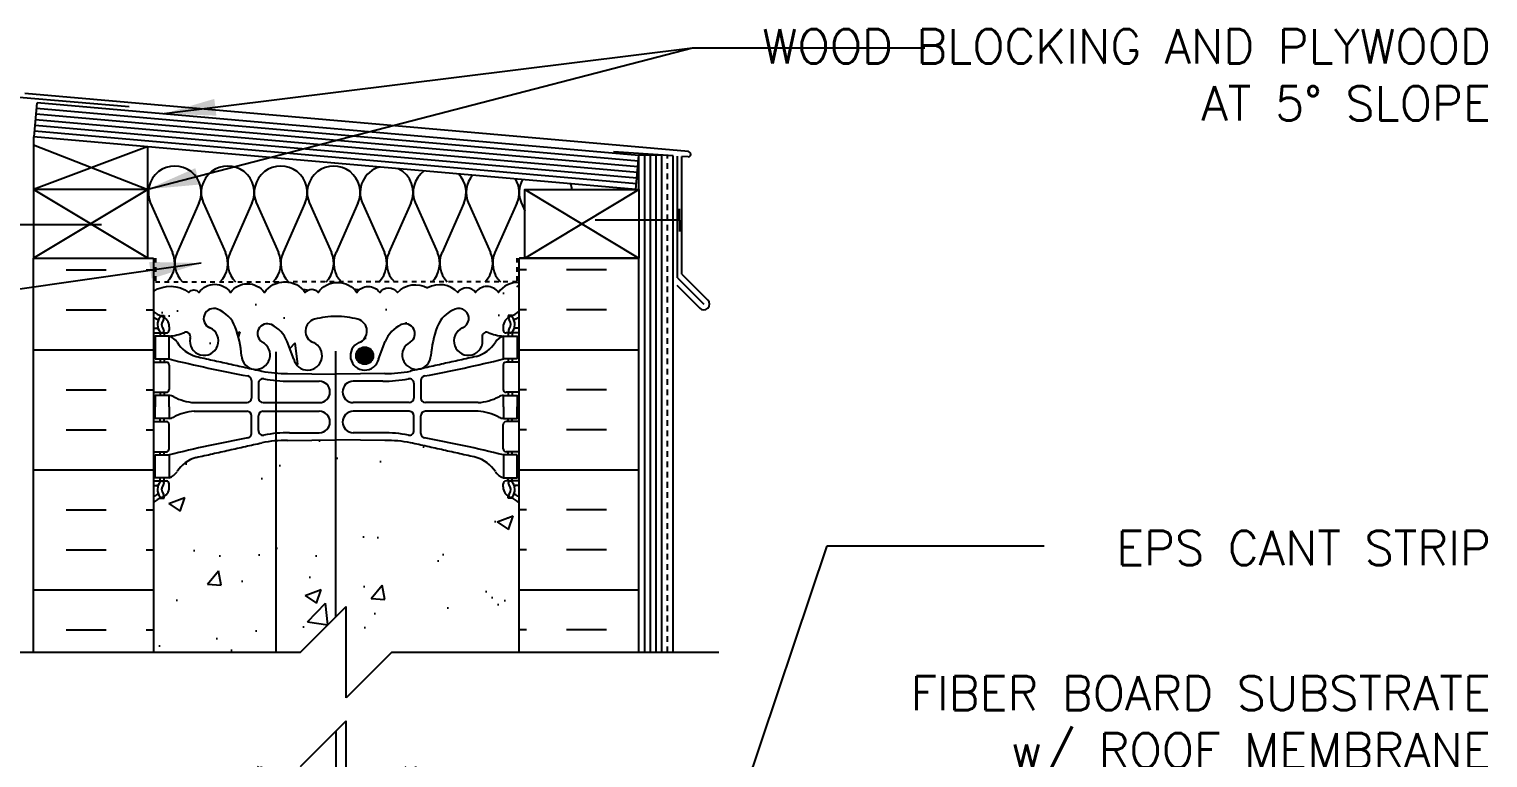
# Model space of a CAD drawing. Header units: inches. Extents: x 257.8 to 308.6, y 223.7 to 295.3.
# Drawn here: x 275.63 to 307.55, y 278.87 to 294.81 of the extents above; entities that cross this region are included whole.
import ezdxf

# ---------------------------------------------------------------- set-up
doc = ezdxf.new("R2010")
doc.units = ezdxf.units.IN
doc.header["$LTSCALE"] = 0.5
doc.header["$MEASUREMENT"] = 0
doc.linetypes.add('DASHED2', pattern=[0.375, 0.25, -0.125])
for name, color, linetype in [('HATCH', 12, 'Continuous'), ('line25', 2, 'Continuous'), ('LINE3', 3, 'Continuous'), ('LINE50', 5, 'Continuous'), ('LINE9', 9, 'Continuous'), ('TEXT', 4, 'Continuous'), ('Web_Edge', 9, 'Continuous')]:
    doc.layers.add(name, color=color, linetype=linetype)
doc.styles.add('DIM', font='romans.shx', dxfattribs={"width": 0.7})
doc.styles.add('ROMANS', font='romans.shx', dxfattribs={"height": 1.125})
doc.dimstyles.new('ext_12', dxfattribs={"dimscale": 12, "dimtxt": 0.09375, "dimasz": 0.09375, "dimexe": 0.09375, "dimexo": 0.0625, "dimgap": 0.0625, "dimtad": 1, "dimdec": 1, "dimzin": 3, "dimdsep": 46, "dimlunit": 4, "dimtxsty": 'DIM', "dimcen": 0.09, "dimdle": 0.09375, "dimclrt": 4, "dimadec": 0, "dimazin": 0, "dimtfac": 1, "dimtdec": 1, "dimtmove": 2, "dimatfit": 3, "dimfxl": 1, "dimfrac": 2, "dimtolj": 1, "dimtzin": 0, "dimarcsym": 0})

msp = doc.modelspace()

# ---------------------------------------------------------------- hatches: boundary and pattern name
at = {"layer": 'HATCH'}
h = msp.add_hatch(dxfattribs=at)
h.set_pattern_fill('INSUL', color=256, scale=7, style=0)
h.set_pattern_definition([(0, (-2647.8097, -124.3354), (0, 2.625), []), (0, (-2647.8097, -123.4604), (0, 2.625), [0.875, -0.875]), (0, (-2647.8097, -122.5854), (0, 2.625), [0.875, -0.875])])
h.paths.add_polyline_path([(278.352, 289.802), (275.727, 289.802), (275.727, 281.177), (278.352, 281.177)])
h = msp.add_hatch(dxfattribs=at)
h.set_pattern_fill('INSUL', color=256, scale=7, style=0)
h.set_pattern_definition([(180, (3212.5135, -124.3354), (0, 2.625), []), (180, (3212.5135, -123.4604), (0, 2.625), [0.875, -0.875]), (180, (3212.5135, -122.5854), (0, 2.625), [0.875, -0.875])])
h.paths.add_polyline_path([(288.977, 289.802), (286.352, 289.802), (286.352, 281.177), (288.977, 281.177)])
h = msp.add_hatch(dxfattribs=at)
h.set_pattern_fill('AR-CONC', color=256, scale=0.5)
h.set_pattern_definition([(50, (0, 0), (3.5863, -0.31376), [0.375, -4.125]), (355, (0, 0), (-0.693757, 3.76096), [0.3, -3.3]), (100.4514, (0.299, -0.026), (2.892544, 3.4472), [0.3187, -3.50571]), (46.1842, (0, 1), (5.336207, -0.827596), [0.5625, -6.1875]), (96.6356, (0.4447, 0.931), (4.67331, 4.87059), [0.47805, -5.25857]), (351.1842, (0, 1), (4.67331, 4.87059), [0.45, -4.95]), (21, (0.5, 0.75), (2.984535, -2.013094), [0.375, -4.125]), (326, (0.5, 0.75), (1.216577, 3.62575), [0.3, -3.3]), (71.4514, (0.7487, 0.5822), (4.201112, 1.612656), [0.3187, -3.50571]), (37.5, (0, 0), (0.0607993, 1.6644693), [0, -3.26, 0, -3.35, 0, -3.3125]), (7.5, (0, 0), (1.315348, 1.9720586), [0, -1.91, 0, -3.185, 0, -1.2625]), (327.5, (-1.115, 0), (2.669112, -0.1127744), [0, -1.25, 0, -3.9, 0, -5.175]), (317.5, (-1.615, 0), (2.915931, 0.500525), [0, -1.625, 0, -2.59, 0, -3.675])])
h.paths.add_polyline_path([(282.352, 288.524, -0.068475), (282.826, 288.462, -0.734872), (282.849, 287.951, 1.612474), (283.281, 287.591), (283.423, 287.978, -0.173075), (283.769, 288.345, -0.994662), (283.951, 287.95, 1.629604), (284.423, 287.649, -0.069923), (284.559, 288.293, -0.21345), (284.952, 288.682, -1), (285.115, 288.274, 2.087231), (285.549, 288.049, -0.669601), (285.681, 288.169, 0.085348), (286.011, 288.094), (286.116, 288.094), (286.116, 288.164), (286.068, 288.164, -0.414214), (286.006, 288.226), (286.006, 288.294, -0.249069), (286.116, 288.501), (286.116, 288.542), (286.206, 288.542, 0.088416), (286.352, 288.64), (286.352, 289.267, 0.259173), (285.901, 289.048, 0.520567), (285.401, 289.048, 0.520567), (285.014, 289.048, 0.336749), (284.352, 289.153, 0.336749), (283.69, 289.048, 0.520567), (283.303, 289.048, 0.520567), (282.803, 289.048, 0.520567), (281.957, 289.048, 0.520567), (281.675, 289.048, 0.520567), (280.78, 289.048, 0.520567), (280.04, 289.048, 0.520567), (279.347, 289.048, 0.520567), (279.127, 289.048, 0.321585), (278.352, 289.073), (278.352, 288.64, 0.088416), (278.498, 288.542), (278.588, 288.542), (278.588, 288.501, -0.249069), (278.698, 288.294), (278.698, 288.226, -0.414214), (278.635, 288.164), (278.588, 288.164), (278.588, 288.094), (278.693, 288.094, 0.085348), (279.022, 288.169, -0.669601), (279.155, 288.049, 2.087231), (279.589, 288.274, -1), (279.752, 288.682, -0.21345), (280.144, 288.293, -0.069923), (280.281, 287.649, 1.629604), (280.752, 287.95, -0.994662), (280.935, 288.345, -0.173075), (281.28, 287.978), (281.423, 287.591, 1.612474), (281.855, 287.951, -0.734872), (281.878, 288.462, -0.068475)])
edge = h.paths.add_edge_path()
edge.add_arc((286.006, 284.086), 0.5, 46.2109, 66.4218)
edge.add_line((286.206, 284.545), (286.116, 284.545))
edge.add_line((286.116, 284.545), (286.116, 284.586))
edge.add_arc((286.256, 284.794), 0.25, 180, 235.9442, ccw=False)
edge.add_line((286.006, 284.794), (286.006, 284.861))
edge.add_arc((286.068, 284.861), 0.0625, 90, 180, ccw=False)
edge.add_line((286.068, 284.924), (286.116, 284.924))
edge.add_line((286.116, 284.924), (286.116, 284.994))
edge.add_line((286.116, 284.994), (286.011, 284.994))
edge.add_arc((286.133, 285.336), 0.364, 212.0424, 250.3387, ccw=False)
edge.add_arc((285.21, 284.725), 0.743, 34.228, 73.8107)
edge.add_spline(control_points=[(285.418, 285.439), (283.98, 285.759)], knot_values=[0, 0, 1, 1], degree=1, periodic=0)
edge.add_arc((283.424, 282.828), 2.984, 79.2546, 90.0995)
edge.add_line((283.419, 285.812), (282.352, 285.827))
edge.add_line((282.352, 285.827), (281.285, 285.812))
edge.add_arc((281.28, 282.828), 2.984, 89.9005, 100.7454)
edge.add_spline(control_points=[(280.724, 285.759), (279.286, 285.439)], knot_values=[0, 0, 1, 1], degree=1, periodic=0)
edge.add_arc((279.494, 284.725), 0.743, 106.1893, 145.772)
edge.add_arc((278.571, 285.336), 0.364, 289.6613, 327.9576, ccw=False)
edge.add_line((278.693, 284.994), (278.588, 284.994))
edge.add_line((278.588, 284.994), (278.588, 284.924))
edge.add_line((278.588, 284.924), (278.635, 284.924))
edge.add_arc((278.635, 284.861), 0.0625, 0, 90, ccw=False)
edge.add_line((278.698, 284.861), (278.698, 284.794))
edge.add_arc((278.448, 284.794), 0.25, 304.0558, 360, ccw=False)
edge.add_line((278.588, 284.586), (278.588, 284.545))
edge.add_line((278.588, 284.545), (278.498, 284.545))
edge.add_arc((278.698, 284.086), 0.5, 113.5782, 133.7891)
edge.add_line((278.352, 284.447), (278.352, 281.177))
edge.add_line((278.352, 281.177), (281.571, 281.177))
edge.add_line((281.571, 281.177), (282.571, 282.177))
edge.add_line((282.571, 282.177), (282.571, 280.177))
edge.add_line((282.571, 280.177), (283.571, 281.177))
edge.add_line((283.571, 281.177), (286.352, 281.177))
edge.add_line((286.352, 281.177), (286.352, 284.447))
edge = h.paths.add_edge_path()
edge.add_line((282.571, 279.677), (281.571, 278.677))
edge.add_line((281.571, 278.677), (278.352, 278.677))
edge.add_line((278.352, 278.677), (278.352, 275.901))
edge.add_arc((278.698, 276.262), 0.5, 226.2109, 246.4218)
edge.add_line((278.498, 275.804), (278.588, 275.804))
edge.add_line((278.588, 275.804), (278.588, 275.762))
edge.add_arc((278.448, 275.555), 0.25, 0, 55.9442, ccw=False)
edge.add_line((278.698, 275.555), (278.698, 275.488))
edge.add_arc((278.635, 275.488), 0.0625, -90, 0, ccw=False)
edge.add_line((278.635, 275.425), (278.588, 275.425))
edge.add_line((278.588, 275.425), (278.588, 275.355))
edge.add_line((278.588, 275.355), (278.693, 275.355))
edge.add_arc((278.571, 275.013), 0.364, 32.0424, 70.3387, ccw=False)
edge.add_arc((279.494, 275.624), 0.743, 214.228, 253.8107)
edge.add_spline(control_points=[(279.286, 274.91), (280.724, 274.589)], knot_values=[0, 0, 1, 1], degree=1, periodic=0)
edge.add_arc((281.28, 277.521), 2.984, 259.2546, 270.0995)
edge.add_line((281.285, 274.537), (282.352, 274.521))
edge.add_line((282.352, 274.521), (283.419, 274.537))
edge.add_arc((283.424, 277.521), 2.984, 269.9005, 280.7454)
edge.add_spline(control_points=[(283.98, 274.589), (285.418, 274.91)], knot_values=[0, 0, 1, 1], degree=1, periodic=0)
edge.add_arc((285.21, 275.624), 0.743, 286.1893, 325.772)
edge.add_arc((286.133, 275.013), 0.364, 109.6613, 147.9576, ccw=False)
edge.add_line((286.011, 275.355), (286.116, 275.355))
edge.add_line((286.116, 275.355), (286.116, 275.425))
edge.add_line((286.116, 275.425), (286.068, 275.425))
edge.add_arc((286.068, 275.488), 0.0625, 180, 270, ccw=False)
edge.add_line((286.006, 275.488), (286.006, 275.555))
edge.add_arc((286.256, 275.555), 0.25, 124.0558, 180, ccw=False)
edge.add_line((286.116, 275.762), (286.116, 275.804))
edge.add_line((286.116, 275.804), (286.206, 275.804))
edge.add_arc((286.006, 276.262), 0.5, 293.5782, 313.7891)
edge.add_line((286.352, 275.901), (286.352, 278.677))
edge.add_line((286.352, 278.677), (283.571, 278.677))
edge.add_line((283.571, 278.677), (282.571, 277.677))
edge.add_line((282.571, 277.677), (282.571, 279.677))
h.paths.add_polyline_path([(286.352, 271.709, 0.088416), (286.206, 271.806), (286.116, 271.806), (286.116, 271.848, -0.249069), (286.006, 272.055), (286.006, 272.123, -0.414214), (286.068, 272.185), (286.116, 272.185), (286.116, 272.255), (286.011, 272.255, 0.085348), (285.681, 272.18, -0.669601), (285.549, 272.3, 2.087231), (285.115, 272.075, -1), (284.952, 271.667, -0.21345), (284.559, 272.056, -0.069923), (284.423, 272.7, 1.629604), (283.951, 272.398, -0.994662), (283.769, 272.004, -0.173075), (283.423, 272.37), (283.281, 272.757, 1.612474), (282.849, 272.398, -0.734872), (282.826, 271.887, -0.068475), (282.352, 271.825, -0.068475), (281.878, 271.887, -0.734872), (281.855, 272.398, 1.612474), (281.423, 272.757), (281.28, 272.37, -0.173075), (280.935, 272.004, -0.994662), (280.752, 272.398, 1.629604), (280.281, 272.7, -0.069923), (280.144, 272.056, -0.21345), (279.752, 271.667, -1), (279.589, 272.075, 2.087231), (279.155, 272.3, -0.669601), (279.022, 272.18, 0.085348), (278.693, 272.255), (278.588, 272.255), (278.588, 272.185), (278.635, 272.185, -0.414214), (278.698, 272.123), (278.698, 272.055, -0.249069), (278.588, 271.848), (278.588, 271.806), (278.498, 271.806, 0.088416), (278.352, 271.709), (278.352, 269.675), (278.352, 267.64, 0.088416), (278.498, 267.543), (278.588, 267.543), (278.588, 267.501, -0.249069), (278.698, 267.294), (278.717, 267.627), (279.509, 267.627, -0.311562), (279.752, 267.683, -0.046736), (279.866, 267.627), (280.577, 267.627), (280.577, 267.675), (286.352, 267.675)])
h.paths.add_polyline_path([(280.577, 267.627), (279.866, 267.627), (278.717, 267.627), (278.717, 265.175), (280.577, 265.175)])
edge = h.paths.add_edge_path()
edge.add_line((281.823, 261.123), (282.102, 261.123))
edge.add_line((282.102, 261.123), (282.102, 264.824))
edge.add_line((282.102, 264.824), (281.285, 264.812))
edge.add_arc((281.28, 261.828), 2.984, 89.9005, 100.7454)
edge.add_spline(control_points=[(280.724, 264.76), (279.286, 264.439)], knot_values=[0, 0, 1, 1], degree=1, periodic=0)
edge.add_arc((279.494, 263.725), 0.743, 106.1893, 145.772)
edge.add_arc((278.571, 264.337), 0.364, 289.6613, 327.9576, ccw=False)
edge.add_line((278.693, 263.994), (278.588, 263.994))
edge.add_line((278.588, 263.994), (278.588, 263.924))
edge.add_line((278.588, 263.924), (278.635, 263.924))
edge.add_arc((278.635, 263.861), 0.0625, 0, 90, ccw=False)
edge.add_line((278.698, 263.861), (278.698, 263.794))
edge.add_arc((278.448, 263.794), 0.25, 304.0558, 360, ccw=False)
edge.add_line((278.588, 263.587), (278.588, 263.545))
edge.add_line((278.588, 263.545), (278.498, 263.545))
edge.add_arc((278.698, 263.087), 0.5, 113.5782, 133.7891)
edge.add_line((278.352, 263.448), (278.352, 257.901))
edge.add_arc((278.698, 258.262), 0.5, 226.2109, 246.4218)
edge.add_line((278.498, 257.804), (278.588, 257.804))
edge.add_line((278.588, 257.804), (278.588, 257.762))
edge.add_arc((278.448, 257.555), 0.25, 0, 55.9442, ccw=False)
edge.add_line((278.698, 257.555), (278.698, 257.488))
edge.add_arc((278.635, 257.488), 0.0625, -90, 0, ccw=False)
edge.add_line((278.635, 257.425), (278.588, 257.425))
edge.add_line((278.588, 257.425), (278.588, 257.355))
edge.add_line((278.588, 257.355), (278.693, 257.355))
edge.add_arc((278.571, 257.013), 0.364, 32.0424, 70.3387, ccw=False)
edge.add_arc((279.494, 257.624), 0.743, 214.228, 253.8107)
edge.add_spline(control_points=[(279.286, 256.91), (280.724, 256.589)], knot_values=[0, 0, 1, 1], degree=1, periodic=0)
edge.add_arc((281.28, 259.521), 2.984, 259.2546, 270.0995)
edge.add_line((281.285, 256.537), (282.352, 256.521))
edge.add_line((282.352, 256.521), (283.419, 256.537))
edge.add_arc((283.424, 259.521), 2.984, 269.9005, 280.7454)
edge.add_spline(control_points=[(283.98, 256.589), (285.418, 256.91)], knot_values=[0, 0, 1, 1], degree=1, periodic=0)
edge.add_arc((285.21, 257.624), 0.743, 286.1893, 325.772)
edge.add_arc((286.133, 257.013), 0.364, 109.6613, 147.9576, ccw=False)
edge.add_line((286.011, 257.355), (286.116, 257.355))
edge.add_line((286.116, 257.355), (286.116, 257.425))
edge.add_line((286.116, 257.425), (286.068, 257.425))
edge.add_arc((286.068, 257.488), 0.0625, 180, 270, ccw=False)
edge.add_line((286.006, 257.488), (286.006, 257.555))
edge.add_arc((286.256, 257.555), 0.25, 124.0558, 180, ccw=False)
edge.add_line((286.116, 257.762), (286.116, 257.804))
edge.add_line((286.116, 257.804), (286.206, 257.804))
edge.add_arc((286.006, 258.262), 0.5, 293.5782, 313.7891)
edge.add_line((286.352, 257.901), (286.352, 263.448))
edge.add_arc((286.006, 263.087), 0.5, 46.2109, 66.4218)
edge.add_line((286.206, 263.545), (286.116, 263.545))
edge.add_line((286.116, 263.545), (286.116, 263.587))
edge.add_arc((286.256, 263.794), 0.25, 180, 235.9442, ccw=False)
edge.add_line((286.006, 263.794), (286.006, 263.861))
edge.add_arc((286.068, 263.861), 0.0625, 90, 180, ccw=False)
edge.add_line((286.068, 263.924), (286.116, 263.924))
edge.add_line((286.116, 263.924), (286.116, 263.994))
edge.add_line((286.116, 263.994), (286.011, 263.994))
edge.add_arc((286.133, 264.337), 0.364, 212.0424, 250.3387, ccw=False)
edge.add_arc((285.21, 263.725), 0.743, 34.228, 73.8107)
edge.add_spline(control_points=[(285.418, 264.439), (283.98, 264.76)], knot_values=[0, 0, 1, 1], degree=1, periodic=0)
edge.add_arc((283.424, 261.828), 2.984, 79.2546, 90.0995)
edge.add_line((283.419, 264.812), (282.602, 264.824))
edge.add_line((282.602, 264.824), (282.602, 261.123))
edge.add_line((282.602, 261.123), (282.881, 261.123))
edge.add_line((282.881, 261.123), (282.881, 260.896))
edge.add_line((282.881, 260.896), (282.621, 260.896))
edge.add_line((282.621, 260.896), (282.352, 260.896))
edge.add_line((282.352, 260.896), (281.823, 260.896))
edge.add_line((281.823, 260.896), (281.823, 261.123))
h.paths.add_polyline_path([(286.352, 251.675), (286.352, 253.709, 0.088416), (286.206, 253.806), (286.116, 253.806), (286.116, 253.848, -0.249069), (286.006, 254.055), (286.006, 254.123, -0.414214), (286.068, 254.185), (286.116, 254.185), (286.116, 254.255), (286.011, 254.255, 0.085348), (285.681, 254.18, -0.669601), (285.549, 254.3, 2.087231), (285.115, 254.075, -1), (284.952, 253.667, -0.227838), (284.547, 254.091, -0.06598), (284.423, 254.7, 1.629604), (283.951, 254.398, -1.059167), (283.745, 254.017, -0.16372), (283.423, 254.37), (283.281, 254.757, 1.612474), (282.849, 254.398, -0.734872), (282.826, 253.887, -0.068475), (282.352, 253.825, -0.068475), (281.878, 253.887, -0.734872), (281.855, 254.398, 1.612474), (281.423, 254.757), (281.28, 254.37, -0.16372), (280.959, 254.017, -1.059167), (280.752, 254.398, 1.629604), (280.281, 254.7, -0.06598), (280.157, 254.091, -0.227838), (279.752, 253.667, -1), (279.589, 254.075, 2.087231), (279.155, 254.3, -0.669601), (279.022, 254.18, 0.085348), (278.693, 254.255), (278.588, 254.255), (278.588, 254.185), (278.635, 254.185, -0.414214), (278.698, 254.123), (278.698, 254.055, -0.249069), (278.588, 253.848), (278.588, 253.806), (278.498, 253.806, 0.088416), (278.352, 253.709), (278.352, 251.675), (278.352, 249.64, 0.088416), (278.498, 249.543), (278.588, 249.543), (278.588, 249.501, -0.249069), (278.698, 249.294), (278.698, 249.226, -0.414214), (278.635, 249.164), (278.588, 249.164), (278.588, 249.094), (278.693, 249.094, 0.085348), (279.022, 249.17, -0.669601), (279.155, 249.049, 2.087231), (279.589, 249.274, -1), (279.752, 249.683, -0.227838), (280.157, 249.258, -0.06598), (280.281, 248.65, 1.629604), (280.752, 248.951, -1.059167), (280.959, 249.333, -0.16372), (281.28, 248.979), (281.423, 248.592, 1.612474), (281.855, 248.951, -0.734872), (281.878, 249.462, -0.068475), (282.352, 249.525, -0.068475), (282.826, 249.462, -0.734872), (282.849, 248.951, 1.612474), (283.281, 248.592), (283.423, 248.979, -0.16372), (283.745, 249.333, -1.059167), (283.951, 248.951, 1.629604), (284.423, 248.65, -0.06598), (284.547, 249.258, -0.227838), (284.952, 249.683, -1), (285.115, 249.274, 2.087231), (285.549, 249.049, -0.669601), (285.681, 249.17, 0.085348), (286.011, 249.094), (286.116, 249.094), (286.116, 249.164), (286.068, 249.164, -0.414214), (286.006, 249.226), (286.006, 249.294, -0.249069), (286.116, 249.501), (286.116, 249.543), (286.206, 249.543, 0.088416), (286.352, 249.64)])
at = {"layer": 'LINE3'}
h = msp.add_hatch(color=256, dxfattribs=at)
h.paths.add_polyline_path([(283.16, 287.698, 0.831395), (282.791, 287.698)])
h.paths.add_polyline_path([(283.163, 287.664, 0.045935), (283.16, 287.698), (282.791, 287.698, 0.045935), (282.788, 287.664, 1)])

# ---------------------------------------------------------------- linework, layer by layer
at = {"layer": 'HATCH'}
for p, q in [((290.058, 292.13), (275.539, 293.401)), ((277.819, 293.107), (275.414, 293.317)), ((288.966, 291.925), (275.797, 293.077)), ((288.933, 291.551), (275.764, 292.703)), ((288.944, 291.676), (275.775, 292.828)), ((288.955, 291.8), (275.786, 292.952)), ((288.922, 291.427), (275.753, 292.579)), ((275.727, 292.281), (278.227, 291.302)), ((278.216, 292.238), (275.727, 291.302)), ((289.727, 292.036), (288.42, 292.127)), ((289.102, 281.177), (289.102, 292.053)), ((289.227, 281.177), (289.227, 292.053)), ((289.352, 281.177), (289.352, 292.053)), ((289.727, 281.177), (289.727, 292.036)), ((289.821, 289.369), (289.821, 292.029)), ((290.051, 292.017), (289.914, 292.025)), ((289.914, 289.452), (289.914, 292.025)), ((278.227, 289.802), (275.727, 291.302)), ((278.227, 291.302), (275.727, 289.802)), ((286.477, 289.802), (288.977, 291.302)), ((286.477, 291.302), (288.977, 289.802)), ((278.29, 290.999), (278.769, 289.925)), ((279.349, 290.999), (278.87, 289.925)), ((279.449, 290.999), (279.928, 289.925)), ((280.508, 290.999), (280.029, 289.925)), ((280.609, 290.999), (281.088, 289.925)), ((281.668, 290.999), (281.189, 289.925)), ((281.768, 290.999), (282.247, 289.925)), ((282.827, 290.999), (282.348, 289.925)), ((282.927, 290.999), (283.407, 289.925)), ((283.986, 290.999), (283.507, 289.925)), ((284.087, 290.999), (284.566, 289.925)), ((285.146, 290.999), (284.667, 289.925)), ((285.246, 290.999), (285.726, 289.925)), ((286.305, 290.999), (285.826, 289.925)), ((286.405, 290.999), (286.477, 290.838)), ((289.808, 289.205), (290.306, 288.706)), ((289.821, 289.369), (290.395, 288.794)), ((289.914, 289.452), (290.483, 288.883))]:
    msp.add_line(p, q, dxfattribs=at)
at = {"layer": 'HATCH', "color": 6, "linetype": 'DASHED2', "ltscale": 0.5}
for points in [[(277.039, 289.802), (278.396, 289.802), (278.396, 289.281), (281.352, 289.281)], [(287.664, 289.802), (286.308, 289.802), (286.308, 289.281), (281.352, 289.281)]]:
    msp.add_lwpolyline(points, dxfattribs=at)
at = {"layer": 'HATCH'}
for points in [[(278.352, 289.073, -0.321585), (279.127, 289.048, -0.520567), (279.347, 289.048, -0.520567), (280.04, 289.048, -0.520567), (280.78, 289.048, -0.520567), (281.675, 289.048, -0.520567), (281.957, 289.048, -0.520567), (282.803, 289.048, -0.520567), (283.303, 289.048, -0.520567), (283.69, 289.048, -0.336749), (284.352, 289.153)], [(286.352, 289.267, 0.259173), (285.901, 289.048, 0.520567), (285.401, 289.048, 0.520567), (285.014, 289.048, 0.336749), (284.352, 289.153)]]:
    msp.add_lwpolyline(points, format="xyb", dxfattribs=at)
for centre, radius, start, end in [((290.055, 292.074), 0.0568, 266.6389, 86.6389), ((278.819, 291.235), 0.58, 335.9664, 204.0694), ((279.978, 291.235), 0.58, 335.9664, 204.0694), ((281.138, 291.235), 0.58, 335.9664, 204.0694), ((282.297, 291.235), 0.58, 335.9664, 204.0694), ((283.457, 291.235), 0.58, 105.7564, 204.0694), ((283.457, 291.235), 0.58, 335.9664, 64.2436), ((284.616, 291.235), 0.58, 125.4605, 204.0694), ((284.616, 291.235), 0.58, 335.9664, 44.5395), ((285.776, 291.235), 0.58, 139.088, 204.0694), ((285.776, 291.235), 0.58, 335.9664, 30.912), ((286.935, 291.235), 0.58, 150.6506, 204.0694), ((286.935, 291.235), 0.58, 6.6407, 19.3494), ((278.24, 289.689), 0.58, 315.3149, 24.0694), ((279.4, 289.689), 0.58, 155.9664, 224.6851), ((279.399, 289.689), 0.58, 315.3149, 24.0694), ((280.559, 289.689), 0.58, 155.9664, 224.6851), ((280.559, 289.689), 0.58, 315.3149, 24.0694), ((281.718, 289.689), 0.58, 155.9664, 224.6851), ((281.718, 289.689), 0.58, 315.3149, 24.0694), ((282.877, 289.689), 0.58, 155.9664, 224.6851), ((282.877, 289.689), 0.58, 315.3149, 24.0694), ((284.037, 289.689), 0.58, 155.9664, 224.6851), ((284.037, 289.689), 0.58, 315.3149, 24.0694), ((285.196, 289.689), 0.58, 155.9664, 224.6851), ((285.196, 289.689), 0.58, 315.3149, 24.0694), ((286.356, 289.689), 0.58, 155.9664, 224.6851), ((286.036, 289.689), 0.58, 297.6798, 302.977), ((281.718, 289.689), 0.58, 259.8878, 270), ((282.877, 289.689), 0.58, 255.8368, 268.3302), ((290.395, 288.794), 0.125, 225, 45)]:
    msp.add_arc(centre, radius, start, end, dxfattribs=at)
at = {"layer": 'line25'}
for p, q in [((275.742, 292.454), (275.807, 293.201)), ((288.977, 292.049), (275.807, 293.201)), ((275.727, 292.456), (275.727, 289.802)), ((288.911, 291.302), (275.727, 292.456)), ((278.227, 289.802), (278.227, 292.237)), ((288.911, 291.302), (288.977, 292.049)), ((288.977, 291.302), (288.977, 292.053)), ((289.477, 292.053), (288.977, 292.053)), ((289.477, 281.177), (289.477, 292.053)), ((278.227, 291.302), (275.727, 291.302)), ((278.352, 289.802), (278.352, 281.177)), ((286.352, 281.177), (286.352, 289.802))]:
    msp.add_line(p, q, dxfattribs=at)
msp.add_lwpolyline([(288.977, 291.302), (288.977, 289.802), (286.477, 289.802), (286.477, 291.302)], close=True, dxfattribs=at)
at = {"layer": 'LINE3'}
for p, q in [((281.035, 281.177), (281.035, 287.746)), ((282.345, 281.951), (282.345, 287.767)), ((282.345, 279.451), (282.345, 267.675))]:
    msp.add_line(p, q, dxfattribs=at)
msp.add_circle((282.976, 287.664), 0.188, dxfattribs=at)
at = {"layer": 'LINE50', "color": 9, "linetype": 'DASHED2'}
msp.add_line((289.602, 281.177), (289.602, 292.045), dxfattribs=at)
at = {"layer": 'LINE50'}
for p, q in [((275.727, 289.802), (278.352, 289.802)), ((275.727, 281.177), (275.727, 289.802)), ((286.352, 289.802), (288.977, 289.802)), ((288.977, 281.177), (288.977, 289.802))]:
    msp.add_line(p, q, dxfattribs=at)
at = {"layer": 'LINE9'}
for p, q in [((289.867, 290.631), (289.867, 290.881)), ((275.37, 290.538), (277.216, 290.538)), ((289.867, 290.631), (288.021, 290.631)), ((289.867, 290.631), (289.867, 290.381)), ((281.571, 281.177), (282.571, 282.177)), ((282.571, 280.177), (282.571, 282.177)), ((274.414, 281.177), (281.571, 281.177)), ((283.571, 281.177), (282.571, 280.177)), ((283.571, 281.177), (290.727, 281.177)), ((281.571, 278.677), (282.571, 279.677)), ((282.571, 277.677), (282.571, 279.677))]:
    msp.add_line(p, q, dxfattribs=at)
at = {"layer": 'Web_Edge'}
for p, q in [((278.352, 288.264), (278.43, 288.264)), ((278.498, 288.542), (278.588, 288.542)), ((278.588, 288.542), (278.588, 288.501)), ((278.698, 288.294), (278.698, 288.226)), ((286.006, 288.294), (286.006, 288.226)), ((286.206, 288.542), (286.116, 288.542)), ((286.116, 288.542), (286.116, 288.501)), ((286.352, 288.264), (286.274, 288.264)), ((278.352, 288.164), (278.635, 288.164)), ((278.498, 288.164), (278.498, 288.094)), ((278.588, 288.164), (278.588, 288.094)), ((281.423, 287.591), (281.28, 287.978)), ((283.281, 287.591), (283.423, 287.978)), ((286.352, 288.164), (286.068, 288.164)), ((286.116, 288.164), (286.116, 288.094)), ((286.206, 288.164), (286.206, 288.094)), ((278.352, 287.524), (278.635, 287.524)), ((278.498, 287.594), (278.498, 287.524)), ((278.588, 287.594), (278.588, 287.524)), ((278.698, 287.461), (278.698, 286.926)), ((281.285, 287.275), (282.352, 287.26)), ((283.419, 287.275), (282.352, 287.26)), ((286.006, 287.461), (286.006, 286.926)), ((286.352, 287.524), (286.068, 287.524)), ((286.116, 287.594), (286.116, 287.524)), ((286.206, 287.594), (286.206, 287.524)), ((280.5, 287.124), (280.5, 286.739)), ((280.652, 287.062), (280.652, 286.739)), ((281.333, 287.108), (281.98, 287.108)), ((283.371, 287.108), (282.724, 287.108)), ((284.051, 287.062), (284.051, 286.739)), ((284.204, 287.124), (284.204, 286.739)), ((278.352, 286.864), (278.635, 286.864)), ((278.498, 286.864), (278.498, 286.794)), ((278.588, 286.864), (278.588, 286.794)), ((279.246, 286.638), (280.4, 286.639)), ((280.752, 286.639), (281.98, 286.639)), ((283.951, 286.639), (282.724, 286.639)), ((285.458, 286.638), (284.304, 286.639)), ((286.352, 286.864), (286.068, 286.864)), ((286.116, 286.864), (286.116, 286.794)), ((286.206, 286.864), (286.206, 286.794)), ((279.246, 286.449), (280.4, 286.448)), ((280.5, 285.963), (280.5, 286.348)), ((280.652, 286.026), (280.652, 286.348)), ((280.752, 286.448), (281.98, 286.448)), ((283.951, 286.448), (282.724, 286.448)), ((284.051, 286.026), (284.051, 286.348)), ((284.204, 285.963), (284.204, 286.348)), ((285.458, 286.449), (284.304, 286.448)), ((278.352, 286.224), (278.635, 286.224)), ((278.498, 286.224), (278.498, 286.294)), ((278.588, 286.224), (278.588, 286.294)), ((278.698, 285.626), (278.698, 286.161)), ((286.006, 285.626), (286.006, 286.161)), ((286.352, 286.224), (286.068, 286.224)), ((286.116, 286.224), (286.116, 286.294)), ((286.206, 286.224), (286.206, 286.294)), ((281.285, 285.812), (282.352, 285.827)), ((281.333, 285.98), (281.98, 285.98)), ((283.419, 285.812), (282.352, 285.827)), ((283.371, 285.98), (282.724, 285.98)), ((278.352, 285.564), (278.635, 285.564)), ((278.498, 285.494), (278.498, 285.564)), ((278.588, 285.494), (278.588, 285.564)), ((286.352, 285.564), (286.068, 285.564)), ((286.116, 285.494), (286.116, 285.564)), ((286.206, 285.494), (286.206, 285.564)), ((278.352, 284.924), (278.635, 284.924)), ((278.352, 284.824), (278.43, 284.824)), ((278.498, 284.924), (278.498, 284.994)), ((278.588, 284.924), (278.588, 284.994)), ((278.698, 284.794), (278.698, 284.861)), ((286.006, 284.794), (286.006, 284.861)), ((286.352, 284.924), (286.068, 284.924)), ((286.116, 284.924), (286.116, 284.994)), ((286.206, 284.924), (286.206, 284.994)), ((286.352, 284.824), (286.274, 284.824)), ((278.498, 284.545), (278.588, 284.545)), ((278.588, 284.545), (278.588, 284.586)), ((286.116, 284.545), (286.116, 284.586)), ((286.206, 284.545), (286.116, 284.545))]:
    msp.add_line(p, q, dxfattribs=at)
for points in [[(278.393, 287.594), (278.693, 287.594), (278.693, 288.094), (278.393, 288.094)], [(286.311, 287.594), (286.011, 287.594), (286.011, 288.094), (286.311, 288.094)], [(278.393, 285.494), (278.693, 285.494), (278.693, 284.994), (278.393, 284.994)], [(286.311, 285.494), (286.011, 285.494), (286.011, 284.994), (286.311, 284.994)]]:
    msp.add_lwpolyline(points, close=True, dxfattribs=at)
for points in [[(278.693, 286.544), (278.693, 286.794), (278.393, 286.794), (278.393, 286.544)], [(286.011, 286.544), (286.011, 286.794), (286.311, 286.794), (286.311, 286.544)], [(278.693, 286.544), (278.693, 286.294), (278.393, 286.294), (278.393, 286.544)], [(286.011, 286.544), (286.011, 286.294), (286.311, 286.294), (286.311, 286.544)]]:
    msp.add_lwpolyline(points, dxfattribs=at)
for centre, radius, start, end in [((278.698, 289.001), 0.5, 226.2109, 250.5288), ((279.671, 288.478), 0.22, 68.1963, 248.1963), ((279.513, 288.049), 0.677, 21.1239, 69.3197), ((285.191, 288.049), 0.677, 110.6803, 158.8761), ((285.033, 288.478), 0.22, 291.8037, 111.8037), ((286.006, 289.001), 0.5, 289.4712, 313.7891), ((278.698, 289.001), 0.6, 234.7832, 245.0748), ((278.43, 288.283), 0.0196, 269.4032, 15.4901), ((278.692, 288.348), 0.25, 140.1145, 222.4609), ((278.436, 288.438), 0.021, 343.464, 63.9957), ((278.534, 288.479), 0.045, 321.448, 139.1879), ((278.54, 288.21), 0.045, 222.4609, 42.4609), ((278.448, 288.294), 0.25, 0, 70.5288), ((278.692, 288.348), 0.16, 140.0001, 222.4609), ((279.462, 287.987), 0.314, 168.5886, 66.1916), ((277.922, 287.484), 2.365, 4.3895, 20.0015), ((280.845, 288.147), 0.217, 65.5264, 238.537), ((280.594, 287.677), 0.75, 23.6938, 62.9705), ((281.946, 288.203), 0.268, 104.7892, 250.0338), ((282.34, 286.77), 1.754, 89.6229, 105.2918), ((282.363, 286.77), 1.754, 74.7082, 90.3771), ((282.758, 288.203), 0.268, 289.9662, 75.2108), ((284.11, 287.677), 0.75, 117.0295, 156.3062), ((283.859, 288.147), 0.217, 301.463, 114.4736), ((286.782, 287.484), 2.365, 159.9985, 175.6105), ((285.242, 287.987), 0.314, 113.8084, 11.4114), ((286.256, 288.294), 0.25, 109.4712, 180), ((286.163, 288.21), 0.045, 137.5391, 317.5391), ((286.17, 288.479), 0.045, 40.8121, 218.552), ((286.012, 288.348), 0.16, 317.5391, 39.9999), ((286.012, 288.348), 0.25, 317.5391, 39.8855), ((286.268, 288.438), 0.021, 116.0043, 196.536), ((286.274, 288.283), 0.0196, 164.5099, 270.5968), ((286.006, 289.001), 0.6, 294.9252, 305.2168), ((278.635, 288.226), 0.0625, 270, 0), ((278.638, 289.089), 0.997, 273.1538, 293.1467), ((278.571, 287.751), 0.364, 34.9775, 70.3387), ((279.494, 288.362), 0.743, 212.7919, 253.8107), ((279.064, 288.082), 0.0968, 340.1551, 110.4331), ((280.593, 287.68), 0.314, 182.7357, 63.9348), ((281.728, 287.664), 0.314, 193.4146, 66.1916), ((282.976, 287.664), 0.314, 113.8084, 346.5854), ((284.111, 287.68), 0.314, 116.0652, 357.2643), ((285.21, 288.362), 0.743, 286.1893, 327.2081), ((285.64, 288.082), 0.0968, 69.5669, 199.8449), ((286.066, 289.089), 0.997, 246.8533, 266.8462), ((286.133, 287.751), 0.364, 109.6613, 145.0225), ((286.068, 288.226), 0.0625, 180, 270), ((278.635, 287.461), 0.0625, 0, 90), ((285.502, 315.014), 28.253, 256.0552, 259.6343), ((281.28, 290.259), 2.984, 259.2546, 270.0995), ((283.424, 290.259), 2.984, 269.9005, 280.7454), ((279.202, 315.014), 28.253, 280.3657, 283.9448), ((286.068, 287.461), 0.0625, 90, 180), ((280.4, 287.124), 0.1, 360, 79.6343), ((280.752, 287.062), 0.1, 79.2546, 180), ((281.327, 290.091), 2.984, 259.2546, 270.0995), ((281.98, 286.873), 0.234, 270, 90), ((282.724, 286.873), 0.234, 90, 270), ((283.376, 290.091), 2.984, 269.9005, 280.7454), ((283.951, 287.062), 0.1, 0, 100.7454), ((284.304, 287.124), 0.1, 100.3657, 180), ((278.635, 286.926), 0.0625, 270, 0), ((278.689, 286.575), 0.219, 60.4937, 88.92), ((279.331, 287.795), 1.16, 242.5844, 265.8032), ((280.4, 286.739), 0.1, 270.0388, 360), ((280.752, 286.739), 0.1, 180, 270), ((283.951, 286.739), 0.1, 270, 0), ((284.304, 286.739), 0.1, 180, 269.9612), ((285.373, 287.795), 1.16, 274.1968, 297.4156), ((286.015, 286.575), 0.219, 91.08, 119.5063), ((286.068, 286.926), 0.0625, 180, 270), ((278.689, 286.512), 0.219, 271.08, 299.5063), ((279.331, 285.292), 1.16, 94.1968, 117.4156), ((280.4, 286.348), 0.1, 0, 89.9612), ((280.752, 286.348), 0.1, 90, 180), ((281.98, 286.214), 0.234, 270, 90), ((282.724, 286.214), 0.234, 90, 270), ((283.951, 286.348), 0.1, 0, 90), ((284.304, 286.348), 0.1, 90.0388, 180), ((285.373, 285.292), 1.16, 62.5844, 85.8032), ((286.015, 286.512), 0.219, 240.4937, 268.92), ((278.635, 286.161), 0.0625, 0, 90), ((280.752, 286.026), 0.1, 180, 280.7454), ((283.951, 286.026), 0.1, 259.2546, 0), ((286.068, 286.161), 0.0625, 90, 180), ((285.502, 258.073), 28.253, 100.3657, 103.9448), ((280.4, 285.963), 0.1, 280.3657, 0), ((281.28, 282.828), 2.984, 89.9005, 100.7454), ((281.327, 282.996), 2.984, 89.9005, 100.7454), ((283.376, 282.996), 2.984, 79.2546, 90.0995), ((283.424, 282.828), 2.984, 79.2546, 90.0995), ((284.304, 285.963), 0.1, 180, 259.6343), ((279.202, 258.073), 28.253, 76.0552, 79.6343), ((278.635, 285.626), 0.0625, 270, 0), ((279.494, 284.725), 0.743, 106.1893, 147.2081), ((285.21, 284.725), 0.743, 32.7919, 73.8107), ((286.068, 285.626), 0.0625, 180, 270), ((278.571, 285.336), 0.364, 289.6613, 325.0225), ((286.133, 285.336), 0.364, 214.9775, 250.3387), ((278.43, 284.804), 0.0196, 344.5099, 90.5968), ((278.692, 284.739), 0.25, 137.5391, 219.8855), ((278.54, 284.877), 0.045, 317.5391, 137.5391), ((278.448, 284.794), 0.25, 289.4712, 360), ((278.692, 284.739), 0.16, 137.5391, 219.9999), ((278.635, 284.861), 0.0625, 360, 90), ((286.068, 284.861), 0.0625, 90, 180), ((286.256, 284.794), 0.25, 180, 250.5288), ((286.163, 284.877), 0.045, 42.4609, 222.4609), ((286.012, 284.739), 0.16, 320.0001, 42.4609), ((286.012, 284.739), 0.25, 320.1145, 42.4609), ((286.274, 284.804), 0.0196, 89.4032, 195.4901), ((278.698, 284.086), 0.6, 114.9252, 125.2168), ((278.698, 284.086), 0.5, 109.4712, 133.7891), ((278.436, 284.649), 0.021, 296.0043, 16.536), ((278.534, 284.608), 0.045, 220.8121, 38.552), ((286.17, 284.608), 0.045, 141.448, 319.1879), ((286.006, 284.086), 0.5, 46.2109, 70.5288), ((286.268, 284.649), 0.021, 163.464, 243.9957), ((286.006, 284.086), 0.6, 54.7832, 65.0748)]:
    msp.add_arc(centre, radius, start, end, dxfattribs=at)
for points in [[(279.286, 287.648), (280.724, 287.328)], [(285.418, 287.648), (283.98, 287.328)], [(279.286, 285.439), (280.724, 285.759)], [(285.418, 285.439), (283.98, 285.759)]]:
    msp.add_open_spline(points, degree=1, dxfattribs=at)

# ---------------------------------------------------------------- texts
at = {"layer": 'TEXT', "char_height": 0.75, "attachment_point": 3, "style": 'ROMANS'}
for s, insert, width in [('\\A1;WOOD BLOCKING AND PLYWOOD \\PAT 5%%D SLOPE', (307.617, 294.81), 17.3954), ('\\A1;EPS CANT STRIP', (307.617, 283.832), 9.59335), ('\\A1;FIBER BOARD SUBSTRATE\\Pw/ ROOF MEMBRANE \\PON 3 {\\H0.7x;\\S1/2;}" (89mm) RIGID \\PINSULATION', (307.617, 280.656), 26.1134)]:
    msp.add_mtext(s, dxfattribs=dict(at, insert=insert, width=width))

# ---------------------------------------------------------------- leaders
at = {"layer": 'TEXT'}
for points, override in [([(278.227, 291.307), (290.146, 294.399)], {"dimgap": 0.0625, "dimtad": 0}), ([(278.59, 292.962), (290.146, 294.399), (295.234, 294.399)], {"dimgap": 0.0625, "dimtad": 0}), ([(279.399, 289.693), (271.027, 288.492), (268.907, 288.492)], {"dimtad": 0}), ([(290.585, 276.028), (293.099, 283.507), (297.846, 283.507)], {"dimgap": 0.0625, "dimtad": 0})]:
    msp.add_leader(points, dimstyle='ext_12', override=override, dxfattribs=at)

doc.saveas('drawing.dxf')
